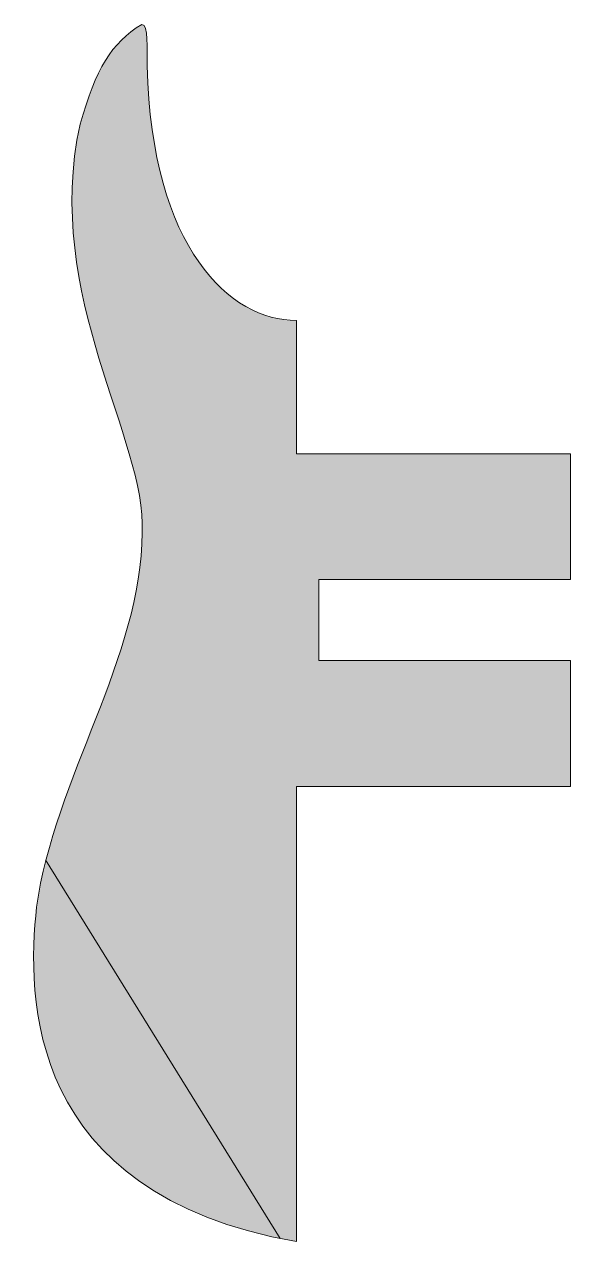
# Model space of a CAD drawing. Header units: millimetres. Extents: x -344 to -149, y -1120 to -685.
import ezdxf

# ---------------------------------------------------------------- set-up
doc = ezdxf.new("R2010")
doc.units = ezdxf.units.MM
doc.header["$MEASUREMENT"] = 0
doc.layers.add('Layer 1', color=7, linetype='Continuous')

# ---------------------------------------------------------------- blocks, each defined once
blk = doc.blocks.new('block 5')
at = {"layer": 'Layer 1', "true_color": 0x031ca6}
h = blk.add_hatch(color=164, dxfattribs=at)
edge = h.paths.add_edge_path()
edge.add_spline(control_points=[(-148.98, -883.35), (-148.98, -883.35), (-148.98, -838.35), (-148.98, -838.35), (-148.98, -838.35), (-246.98, -838.35), (-246.98, -838.35), (-246.98, -838.35), (-246.98, -790.74), (-246.98, -790.74), (-270.64, -790.74), (-298.76, -765.25), (-300.35, -699.74), (-300.48, -693.75), (-299.87, -684.95), (-302.22, -684.87), (-313.4, -691.67), (-318.54, -700.59), (-324.34, -720.58), (-337.69, -782.18), (-300.34, -833.35), (-302.18, -866.53), (-302.23, -911.22), (-333.58, -954.61), (-339.89, -1000.42), (-343.26, -1032.29), (-344.25, -1102.74), (-246.98, -1120.04), (-246.98, -1120.04), (-246.98, -957.29), (-246.98, -957.29), (-246.98, -957.29), (-148.98, -957.29), (-148.98, -957.29), (-148.98, -957.29), (-148.98, -912.29), (-148.98, -912.29), (-148.98, -912.29), (-238.98, -912.29), (-238.98, -912.29), (-238.98, -912.29), (-238.98, -883.35), (-238.98, -883.35), (-238.98, -883.35), (-148.98, -883.35), (-148.98, -883.35)], knot_values=[0, 0, 0, 0, 1, 1, 1, 2, 2, 2, 3, 3, 3, 4, 4, 4, 5, 5, 5, 6, 6, 6, 7, 7, 7, 8, 8, 8, 9, 9, 9, 10, 10, 10, 11, 11, 11, 12, 12, 12, 13, 13, 13, 14, 14, 14, 15, 15, 15, 15], degree=3, periodic=1)
at = {"layer": 'Layer 1', "lineweight": 0}
blk.add_open_spline([(-148.98, -883.35), (-148.98, -883.35), (-148.98, -838.35), (-148.98, -838.35), (-148.98, -838.35), (-246.98, -838.35), (-246.98, -838.35), (-246.98, -838.35), (-246.98, -790.74), (-246.98, -790.74), (-270.64, -790.74), (-298.76, -765.25), (-300.35, -699.74), (-300.48, -693.75), (-299.87, -684.95), (-302.22, -684.87), (-313.4, -691.67), (-318.54, -700.59), (-324.34, -720.58), (-337.69, -782.18), (-300.34, -833.35), (-302.18, -866.53), (-302.23, -911.22), (-333.58, -954.61), (-339.89, -1000.42), (-343.26, -1032.29), (-344.25, -1102.74), (-246.98, -1120.04), (-246.98, -1120.04), (-246.98, -957.29), (-246.98, -957.29), (-246.98, -957.29), (-148.98, -957.29), (-148.98, -957.29), (-148.98, -957.29), (-148.98, -912.29), (-148.98, -912.29), (-148.98, -912.29), (-238.98, -912.29), (-238.98, -912.29), (-238.98, -912.29), (-238.98, -883.35), (-238.98, -883.35), (-238.98, -883.35), (-148.98, -883.35), (-148.98, -883.35)], degree=3, knots=[0, 0, 0, 0, 1, 1, 1, 2, 2, 2, 3, 3, 3, 4, 4, 4, 5, 5, 5, 6, 6, 6, 7, 7, 7, 8, 8, 8, 9, 9, 9, 10, 10, 10, 11, 11, 11, 12, 12, 12, 13, 13, 13, 14, 14, 14, 15, 15, 15, 15], dxfattribs=at)
blk = doc.blocks.new('block 4')
at = {"layer": 'Layer 1'}
blk.add_blockref('block 5', (0, 0), dxfattribs=at)
blk = doc.blocks.new('block 3')
at = {"layer": 'Layer 1'}
blk.add_blockref('block 4', (0, 0), dxfattribs=at)
blk = doc.blocks.new('block 2')
at = {"layer": 'Layer 1'}
blk.add_blockref('block 3', (0, 0), dxfattribs=at)

msp = doc.modelspace()

# ---------------------------------------------------------------- linework, layer by layer
at = {"layer": 'Layer 1', "lineweight": 0}
msp.add_lwpolyline([(-336.66, -983.54), (-252.81, -1118.91)], dxfattribs=at)

# ---------------------------------------------------------------- block references
at = {"layer": 'Layer 1'}
msp.add_blockref('block 2', (0, 0), dxfattribs=at)

doc.saveas('drawing.dxf')
